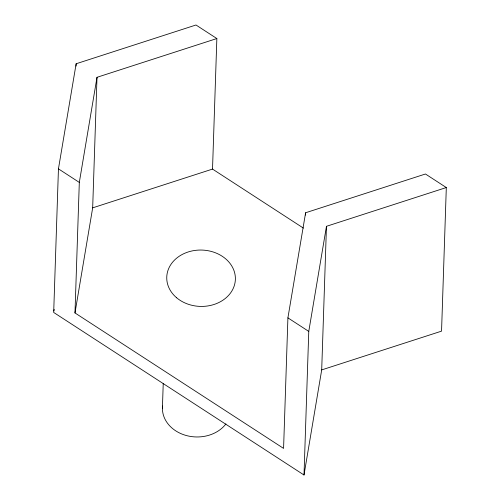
<?xml version="1.0" encoding="UTF-8"?>
<svg xmlns="http://www.w3.org/2000/svg" width="500" height="500" viewBox="0 0 500 500"><rect width="100%" height="100%" fill="white"/><g stroke="black" fill="none" stroke-linecap="round" stroke-linejoin="round"><path stroke-width="0.75" d="M303.419 228.113L212.525 169.088L216.856 38.544L195.994 25L76.144 63.762L58.45 168.856L53.688 312.45L304.006 475L321.7 369.906L326.463 226.312L446.312 187.55L441.55 331.144L321.7 369.906M76.069 66.1L76.144 63.762M446.312 187.55L425.456 174L305.606 212.763L287.913 317.863L283.581 448.4L74.981 312.944L79.312 182.406L97.006 77.306L216.856 38.544M74.981 312.944L92.675 207.85L97.006 77.306M162.413 408.225L163.238 383.363M305.525 215.094L305.606 212.763M304.006 475L308.769 331.406L326.463 226.312M53.944 310.919L54.2 309.381M92.675 207.85L212.525 169.088M58.45 168.856L79.312 182.406M287.913 317.863L308.769 331.406M225.931 423.906A34.331 28.188 1.9 0 1 185.969 435.431A34.331 28.188 1.9 0 1 162.537 406.025M176.644 297.781A34.331 28.188 1.9 0 0 234.163 286.056A34.331 28.188 1.9 0 0 192.394 250.863A34.331 28.188 1.9 0 0 176.644 297.781"/></g></svg>
